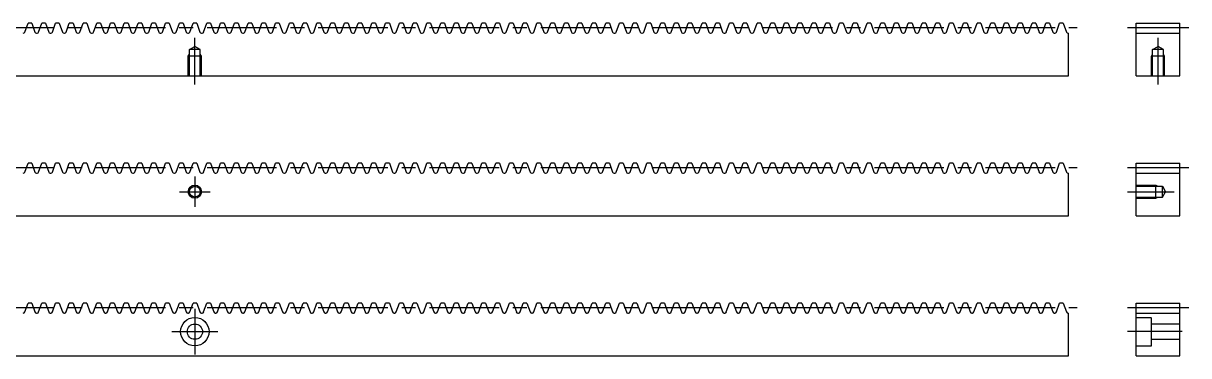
# Model space of a CAD drawing. Extents: x 0 to 537, y -18 to 91.
# Drawn here: x 270.8 to 537, y 15 to 91 of the extents above; entities that cross this region are included whole.
import ezdxf

# ---------------------------------------------------------------- set-up
doc = ezdxf.new("R2010")
doc.units = 0
doc.header["$LTSCALE"] = 0.5
doc.linetypes.add('CENTER', pattern=[50.8, 31.75, -6.35, 6.35, -6.35])
doc.linetypes.add('DASHED', pattern=[19.05, 12.7, -6.35])
for name, color, linetype in [('MSM_CENTER', 1, 'CENTER'), ('MSM_CONTINUOUS', 7, 'CONTINUOUS'), ('MSM_DASHED', 4, 'DASHED'), ('MSM_NARROW', 5, 'CONTINUOUS')]:
    doc.layers.add(name, color=color, linetype=linetype)

msp = doc.modelspace()

# ---------------------------------------------------------------- linework, layer by layer
at = {"layer": 'MSM_CENTER'}
for p, q in [((8, 90), (511.51, 90)), ((523, 90), (537, 90)), ((310, 77), (310, 87.71)), ((530, 77), (530, 87.71)), ((8, 58), (511.51, 58)), ((310, 56), (310, 49)), ((523, 58), (537, 58)), ((306.5, 52.5), (313.5, 52.5)), ((523, 52.5), (533.71, 52.5)), ((8, 26), (511.51, 26)), ((310, 25.75), (310, 15.25)), ((523, 26), (537, 26)), ((304.75, 20.5), (315.25, 20.5)), ((535.5, 20.5), (523, 20.5))]:
    msp.add_line(p, q, dxfattribs=at)
at = {"layer": 'MSM_CONTINUOUS'}
for p, q in [((271.17, 89), (271.9, 91)), ((272.74, 91), (271.9, 91)), ((272.74, 91), (273.47, 89)), ((274.31, 89), (275.04, 91)), ((275.88, 91), (275.04, 91)), ((275.88, 91), (276.61, 89)), ((277.46, 89), (278.18, 91)), ((279.03, 91), (278.18, 91)), ((279.03, 91), (279.75, 89)), ((280.6, 89), (281.32, 91)), ((282.17, 91), (281.32, 91)), ((282.17, 91), (282.9, 89)), ((283.74, 89), (284.47, 91)), ((285.31, 91), (284.47, 91)), ((285.31, 91), (286.04, 89)), ((286.88, 89), (287.61, 91)), ((288.45, 91), (287.61, 91)), ((288.45, 91), (289.18, 89)), ((290.02, 89), (290.75, 91)), ((291.59, 91), (290.75, 91)), ((291.59, 91), (292.32, 89)), ((293.16, 89), (293.89, 91)), ((294.73, 91), (293.89, 91)), ((294.73, 91), (295.46, 89)), ((296.3, 89), (297.03, 91)), ((297.88, 91), (297.03, 91)), ((297.88, 91), (298.6, 89)), ((299.45, 89), (300.17, 91)), ((301.02, 91), (300.17, 91)), ((301.02, 91), (301.75, 89)), ((302.59, 89), (303.32, 91)), ((304.16, 91), (303.32, 91)), ((304.16, 91), (304.89, 89)), ((305.73, 89), (306.46, 91)), ((307.3, 91), (306.46, 91)), ((307.3, 91), (308.03, 89)), ((308.87, 89), (309.6, 91)), ((310.44, 91), (309.6, 91)), ((310.44, 91), (311.17, 89)), ((312.01, 89), (312.74, 91)), ((313.58, 91), (312.74, 91)), ((313.58, 91), (314.31, 89)), ((315.15, 89), (315.88, 91)), ((316.73, 91), (315.88, 91)), ((316.73, 91), (317.45, 89)), ((318.3, 89), (319.02, 91)), ((319.87, 91), (319.02, 91)), ((319.87, 91), (320.59, 89)), ((321.44, 89), (322.17, 91)), ((323.01, 91), (322.17, 91)), ((323.01, 91), (323.74, 89)), ((324.58, 89), (325.31, 91)), ((326.15, 91), (325.31, 91)), ((326.15, 91), (326.88, 89)), ((327.72, 89), (328.45, 91)), ((329.29, 91), (328.45, 91)), ((329.29, 91), (330.02, 89)), ((330.86, 89), (331.59, 91)), ((332.43, 91), (331.59, 91)), ((332.43, 91), (333.16, 89)), ((334, 89), (334.73, 91)), ((335.57, 91), (334.73, 91)), ((335.57, 91), (336.3, 89)), ((337.15, 89), (337.87, 91)), ((338.72, 91), (337.87, 91)), ((338.72, 91), (339.44, 89)), ((340.29, 89), (341.02, 91)), ((341.86, 91), (341.02, 91)), ((341.86, 91), (342.59, 89)), ((343.43, 89), (344.16, 91)), ((345, 91), (344.16, 91)), ((345, 91), (345.73, 89)), ((346.57, 89), (347.3, 91)), ((348.14, 91), (347.3, 91)), ((348.14, 91), (348.87, 89)), ((349.71, 89), (350.44, 91)), ((351.28, 91), (350.44, 91)), ((351.28, 91), (352.01, 89)), ((352.85, 89), (353.58, 91)), ((354.42, 91), (353.58, 91)), ((354.42, 91), (355.15, 89)), ((356, 89), (356.72, 91)), ((357.57, 91), (356.72, 91)), ((357.57, 91), (358.29, 89)), ((359.14, 89), (359.86, 91)), ((360.71, 91), (359.86, 91)), ((360.71, 91), (361.44, 89)), ((362.28, 89), (363.01, 91)), ((363.85, 91), (363.01, 91)), ((363.85, 91), (364.58, 89)), ((365.42, 89), (366.15, 91)), ((366.99, 91), (366.15, 91)), ((366.99, 91), (367.72, 89)), ((368.56, 89), (369.29, 91)), ((370.13, 91), (369.29, 91)), ((370.13, 91), (370.86, 89)), ((371.7, 89), (372.43, 91)), ((373.27, 91), (372.43, 91)), ((373.27, 91), (374, 89)), ((374.84, 89), (375.57, 91)), ((376.42, 91), (375.57, 91)), ((376.42, 91), (377.14, 89)), ((377.99, 89), (378.71, 91)), ((379.56, 91), (378.71, 91)), ((379.56, 91), (380.29, 89)), ((381.13, 89), (381.86, 91)), ((382.7, 91), (381.86, 91)), ((382.7, 91), (383.43, 89)), ((384.27, 89), (385, 91)), ((385.84, 91), (385, 91)), ((385.84, 91), (386.57, 89)), ((387.41, 89), (388.14, 91)), ((388.98, 91), (388.14, 91)), ((388.98, 91), (389.71, 89)), ((390.55, 89), (391.28, 91)), ((392.12, 91), (391.28, 91)), ((392.12, 91), (392.85, 89)), ((393.69, 89), (394.42, 91)), ((395.27, 91), (394.42, 91)), ((395.27, 91), (395.99, 89)), ((396.84, 89), (397.56, 91)), ((398.41, 91), (397.56, 91)), ((398.41, 91), (399.13, 89)), ((399.98, 89), (400.71, 91)), ((401.55, 91), (400.71, 91)), ((401.55, 91), (402.28, 89)), ((403.12, 89), (403.85, 91)), ((404.69, 91), (403.85, 91)), ((404.69, 91), (405.42, 89)), ((406.26, 89), (406.99, 91)), ((407.83, 91), (406.99, 91)), ((407.83, 91), (408.56, 89)), ((409.4, 89), (410.13, 91)), ((410.97, 91), (410.13, 91)), ((410.97, 91), (411.7, 89)), ((412.54, 89), (413.27, 91)), ((414.11, 91), (413.27, 91)), ((414.11, 91), (414.84, 89)), ((415.69, 89), (416.41, 91)), ((417.26, 91), (416.41, 91)), ((417.26, 91), (417.98, 89)), ((418.83, 89), (419.56, 91)), ((420.4, 91), (419.56, 91)), ((420.4, 91), (421.13, 89)), ((421.97, 89), (422.7, 91)), ((423.54, 91), (422.7, 91)), ((423.54, 91), (424.27, 89)), ((425.11, 89), (425.84, 91)), ((426.68, 91), (425.84, 91)), ((426.68, 91), (427.41, 89)), ((428.25, 89), (428.98, 91)), ((429.82, 91), (428.98, 91)), ((429.82, 91), (430.55, 89)), ((431.39, 89), (432.12, 91)), ((432.96, 91), (432.12, 91)), ((432.96, 91), (433.69, 89)), ((434.54, 89), (435.26, 91)), ((436.11, 91), (435.26, 91)), ((436.11, 91), (436.83, 89)), ((437.68, 89), (438.4, 91)), ((439.25, 91), (438.4, 91)), ((439.25, 91), (439.98, 89)), ((440.82, 89), (441.55, 91)), ((442.39, 91), (441.55, 91)), ((442.39, 91), (443.12, 89)), ((443.96, 89), (444.69, 91)), ((445.53, 91), (444.69, 91)), ((445.53, 91), (446.26, 89)), ((447.1, 89), (447.83, 91)), ((448.67, 91), (447.83, 91)), ((448.67, 91), (449.4, 89)), ((450.24, 89), (450.97, 91)), ((451.81, 91), (450.97, 91)), ((451.81, 91), (452.54, 89)), ((453.38, 89), (454.11, 91)), ((454.96, 91), (454.11, 91)), ((454.96, 91), (455.68, 89)), ((456.53, 89), (457.25, 91)), ((458.1, 91), (457.25, 91)), ((458.1, 91), (458.83, 89)), ((459.67, 89), (460.4, 91)), ((461.24, 91), (460.4, 91)), ((461.24, 91), (461.97, 89)), ((462.81, 89), (463.54, 91)), ((464.38, 91), (463.54, 91)), ((464.38, 91), (465.11, 89)), ((465.95, 89), (466.68, 91)), ((467.52, 91), (466.68, 91)), ((467.52, 91), (468.25, 89)), ((469.09, 89), (469.82, 91)), ((470.66, 91), (469.82, 91)), ((470.66, 91), (471.39, 89)), ((472.23, 89), (472.96, 91)), ((473.81, 91), (472.96, 91)), ((473.81, 91), (474.53, 89)), ((475.38, 89), (476.1, 91)), ((476.95, 91), (476.1, 91)), ((476.95, 91), (477.67, 89)), ((478.52, 89), (479.25, 91)), ((480.09, 91), (479.25, 91)), ((480.09, 91), (480.82, 89)), ((481.66, 89), (482.39, 91)), ((483.23, 91), (482.39, 91)), ((483.23, 91), (483.96, 89)), ((484.8, 89), (485.53, 91)), ((486.37, 91), (485.53, 91)), ((486.37, 91), (487.1, 89)), ((487.94, 89), (488.67, 91)), ((489.51, 91), (488.67, 91)), ((489.51, 91), (490.24, 89)), ((491.08, 89), (491.81, 91)), ((492.65, 91), (491.81, 91)), ((492.65, 91), (493.38, 89)), ((494.23, 89), (494.95, 91)), ((495.8, 91), (494.95, 91)), ((495.8, 91), (496.52, 89)), ((497.37, 89), (498.1, 91)), ((498.94, 91), (498.1, 91)), ((498.94, 91), (499.67, 89)), ((500.51, 89), (501.24, 91)), ((502.08, 91), (501.24, 91)), ((502.08, 91), (502.81, 89)), ((503.65, 89), (504.38, 91)), ((505.22, 91), (504.38, 91)), ((505.22, 91), (505.95, 89)), ((506.79, 89), (507.52, 91)), ((508.36, 91), (507.52, 91)), ((508.36, 91), (509.09, 89)), ((525, 91), (535, 91)), ((525, 79), (525, 91)), ((535, 79), (535, 91)), ((273.83, 88.75), (273.96, 88.75)), ((276.97, 88.75), (277.1, 88.75)), ((280.11, 88.75), (280.24, 88.75)), ((283.25, 88.75), (283.38, 88.75)), ((286.39, 88.75), (286.52, 88.75)), ((289.54, 88.75), (289.66, 88.75)), ((292.68, 88.75), (292.81, 88.75)), ((295.82, 88.75), (295.95, 88.75)), ((298.96, 88.75), (299.09, 88.75)), ((302.1, 88.75), (302.23, 88.75)), ((305.24, 88.75), (305.37, 88.75)), ((308.39, 88.75), (308.51, 88.75)), ((311.53, 88.75), (311.66, 88.75)), ((314.67, 88.75), (314.8, 88.75)), ((317.81, 88.75), (317.94, 88.75)), ((320.95, 88.75), (321.08, 88.75)), ((324.09, 88.75), (324.22, 88.75)), ((327.24, 88.75), (327.36, 88.75)), ((330.38, 88.75), (330.51, 88.75)), ((333.52, 88.75), (333.65, 88.75)), ((336.66, 88.75), (336.79, 88.75)), ((339.8, 88.75), (339.93, 88.75)), ((342.94, 88.75), (343.07, 88.75)), ((346.08, 88.75), (346.21, 88.75)), ((349.23, 88.75), (349.35, 88.75)), ((352.37, 88.75), (352.5, 88.75)), ((355.51, 88.75), (355.64, 88.75)), ((358.65, 88.75), (358.78, 88.75)), ((361.79, 88.75), (361.92, 88.75)), ((364.93, 88.75), (365.06, 88.75)), ((368.08, 88.75), (368.2, 88.75)), ((371.22, 88.75), (371.35, 88.75)), ((374.36, 88.75), (374.49, 88.75)), ((377.5, 88.75), (377.63, 88.75)), ((380.64, 88.75), (380.77, 88.75)), ((383.78, 88.75), (383.91, 88.75)), ((386.93, 88.75), (387.05, 88.75)), ((390.07, 88.75), (390.2, 88.75)), ((393.21, 88.75), (393.34, 88.75)), ((396.35, 88.75), (396.48, 88.75)), ((399.49, 88.75), (399.62, 88.75)), ((402.63, 88.75), (402.76, 88.75)), ((405.78, 88.75), (405.9, 88.75)), ((408.92, 88.75), (409.05, 88.75)), ((412.06, 88.75), (412.19, 88.75)), ((415.2, 88.75), (415.33, 88.75)), ((418.34, 88.75), (418.47, 88.75)), ((421.48, 88.75), (421.61, 88.75)), ((424.62, 88.75), (424.75, 88.75)), ((427.77, 88.75), (427.89, 88.75)), ((430.91, 88.75), (431.04, 88.75)), ((434.05, 88.75), (434.18, 88.75)), ((437.19, 88.75), (437.32, 88.75)), ((440.33, 88.75), (440.46, 88.75)), ((443.47, 88.75), (443.6, 88.75)), ((446.62, 88.75), (446.74, 88.75)), ((449.76, 88.75), (449.89, 88.75)), ((452.9, 88.75), (453.03, 88.75)), ((456.04, 88.75), (456.17, 88.75)), ((459.18, 88.75), (459.31, 88.75)), ((462.32, 88.75), (462.45, 88.75)), ((465.47, 88.75), (465.59, 88.75)), ((468.61, 88.75), (468.74, 88.75)), ((471.75, 88.75), (471.88, 88.75)), ((474.89, 88.75), (475.02, 88.75)), ((478.03, 88.75), (478.16, 88.75)), ((481.17, 88.75), (481.3, 88.75)), ((484.32, 88.75), (484.44, 88.75)), ((487.46, 88.75), (487.59, 88.75)), ((490.6, 88.75), (490.73, 88.75)), ((493.74, 88.75), (493.87, 88.75)), ((496.88, 88.75), (497.01, 88.75)), ((500.02, 88.75), (500.15, 88.75)), ((503.16, 88.75), (503.29, 88.75)), ((506.31, 88.75), (506.43, 88.75)), ((509.45, 88.75), (509.51, 88.75)), ((509.51, 79), (509.51, 88.75)), ((525, 88.75), (535, 88.75)), ((10, 79), (509.51, 79)), ((525, 79), (535, 79)), ((271.17, 57), (271.9, 59)), ((272.74, 59), (271.9, 59)), ((272.74, 59), (273.47, 57)), ((274.31, 57), (275.04, 59)), ((275.88, 59), (275.04, 59)), ((275.88, 59), (276.61, 57)), ((277.46, 57), (278.18, 59)), ((279.03, 59), (278.18, 59)), ((279.03, 59), (279.75, 57)), ((280.6, 57), (281.32, 59)), ((282.17, 59), (281.32, 59)), ((282.17, 59), (282.9, 57)), ((283.74, 57), (284.47, 59)), ((285.31, 59), (284.47, 59)), ((285.31, 59), (286.04, 57)), ((286.88, 57), (287.61, 59)), ((288.45, 59), (287.61, 59)), ((288.45, 59), (289.18, 57)), ((290.02, 57), (290.75, 59)), ((291.59, 59), (290.75, 59)), ((291.59, 59), (292.32, 57)), ((293.16, 57), (293.89, 59)), ((294.73, 59), (293.89, 59)), ((294.73, 59), (295.46, 57)), ((296.3, 57), (297.03, 59)), ((297.88, 59), (297.03, 59)), ((297.88, 59), (298.6, 57)), ((299.45, 57), (300.17, 59)), ((301.02, 59), (300.17, 59)), ((301.02, 59), (301.75, 57)), ((302.59, 57), (303.32, 59)), ((304.16, 59), (303.32, 59)), ((304.16, 59), (304.89, 57)), ((305.73, 57), (306.46, 59)), ((307.3, 59), (306.46, 59)), ((307.3, 59), (308.03, 57)), ((308.87, 57), (309.6, 59)), ((310.44, 59), (309.6, 59)), ((310.44, 59), (311.17, 57)), ((312.01, 57), (312.74, 59)), ((313.58, 59), (312.74, 59)), ((313.58, 59), (314.31, 57)), ((315.15, 57), (315.88, 59)), ((316.73, 59), (315.88, 59)), ((316.73, 59), (317.45, 57)), ((318.3, 57), (319.02, 59)), ((319.87, 59), (319.02, 59)), ((319.87, 59), (320.59, 57)), ((321.44, 57), (322.17, 59)), ((323.01, 59), (322.17, 59)), ((323.01, 59), (323.74, 57)), ((324.58, 57), (325.31, 59)), ((326.15, 59), (325.31, 59)), ((326.15, 59), (326.88, 57)), ((327.72, 57), (328.45, 59)), ((329.29, 59), (328.45, 59)), ((329.29, 59), (330.02, 57)), ((330.86, 57), (331.59, 59)), ((332.43, 59), (331.59, 59)), ((332.43, 59), (333.16, 57)), ((334, 57), (334.73, 59)), ((335.57, 59), (334.73, 59)), ((335.57, 59), (336.3, 57)), ((337.15, 57), (337.87, 59)), ((338.72, 59), (337.87, 59)), ((338.72, 59), (339.44, 57)), ((340.29, 57), (341.02, 59)), ((341.86, 59), (341.02, 59)), ((341.86, 59), (342.59, 57)), ((343.43, 57), (344.16, 59)), ((345, 59), (344.16, 59)), ((345, 59), (345.73, 57)), ((346.57, 57), (347.3, 59)), ((348.14, 59), (347.3, 59)), ((348.14, 59), (348.87, 57)), ((349.71, 57), (350.44, 59)), ((351.28, 59), (350.44, 59)), ((351.28, 59), (352.01, 57)), ((352.85, 57), (353.58, 59)), ((354.42, 59), (353.58, 59)), ((354.42, 59), (355.15, 57)), ((356, 57), (356.72, 59)), ((357.57, 59), (356.72, 59)), ((357.57, 59), (358.29, 57)), ((359.14, 57), (359.86, 59)), ((360.71, 59), (359.86, 59)), ((360.71, 59), (361.44, 57)), ((362.28, 57), (363.01, 59)), ((363.85, 59), (363.01, 59)), ((363.85, 59), (364.58, 57)), ((365.42, 57), (366.15, 59)), ((366.99, 59), (366.15, 59)), ((366.99, 59), (367.72, 57)), ((368.56, 57), (369.29, 59)), ((370.13, 59), (369.29, 59)), ((370.13, 59), (370.86, 57)), ((371.7, 57), (372.43, 59)), ((373.27, 59), (372.43, 59)), ((373.27, 59), (374, 57)), ((374.84, 57), (375.57, 59)), ((376.42, 59), (375.57, 59)), ((376.42, 59), (377.14, 57)), ((377.99, 57), (378.71, 59)), ((379.56, 59), (378.71, 59)), ((379.56, 59), (380.29, 57)), ((381.13, 57), (381.86, 59)), ((382.7, 59), (381.86, 59)), ((382.7, 59), (383.43, 57)), ((384.27, 57), (385, 59)), ((385.84, 59), (385, 59)), ((385.84, 59), (386.57, 57)), ((387.41, 57), (388.14, 59)), ((388.98, 59), (388.14, 59)), ((388.98, 59), (389.71, 57)), ((390.55, 57), (391.28, 59)), ((392.12, 59), (391.28, 59)), ((392.12, 59), (392.85, 57)), ((393.69, 57), (394.42, 59)), ((395.27, 59), (394.42, 59)), ((395.27, 59), (395.99, 57)), ((396.84, 57), (397.56, 59)), ((398.41, 59), (397.56, 59)), ((398.41, 59), (399.13, 57)), ((399.98, 57), (400.71, 59)), ((401.55, 59), (400.71, 59)), ((401.55, 59), (402.28, 57)), ((403.12, 57), (403.85, 59)), ((404.69, 59), (403.85, 59)), ((404.69, 59), (405.42, 57)), ((406.26, 57), (406.99, 59)), ((407.83, 59), (406.99, 59)), ((407.83, 59), (408.56, 57)), ((409.4, 57), (410.13, 59)), ((410.97, 59), (410.13, 59)), ((410.97, 59), (411.7, 57)), ((412.54, 57), (413.27, 59)), ((414.11, 59), (413.27, 59)), ((414.11, 59), (414.84, 57)), ((415.69, 57), (416.41, 59)), ((417.26, 59), (416.41, 59)), ((417.26, 59), (417.98, 57)), ((418.83, 57), (419.56, 59)), ((420.4, 59), (419.56, 59)), ((420.4, 59), (421.13, 57)), ((421.97, 57), (422.7, 59)), ((423.54, 59), (422.7, 59)), ((423.54, 59), (424.27, 57)), ((425.11, 57), (425.84, 59)), ((426.68, 59), (425.84, 59)), ((426.68, 59), (427.41, 57)), ((428.25, 57), (428.98, 59)), ((429.82, 59), (428.98, 59)), ((429.82, 59), (430.55, 57)), ((431.39, 57), (432.12, 59)), ((432.96, 59), (432.12, 59)), ((432.96, 59), (433.69, 57)), ((434.54, 57), (435.26, 59)), ((436.11, 59), (435.26, 59)), ((436.11, 59), (436.83, 57)), ((437.68, 57), (438.4, 59)), ((439.25, 59), (438.4, 59)), ((439.25, 59), (439.98, 57)), ((440.82, 57), (441.55, 59)), ((442.39, 59), (441.55, 59)), ((442.39, 59), (443.12, 57)), ((443.96, 57), (444.69, 59)), ((445.53, 59), (444.69, 59)), ((445.53, 59), (446.26, 57)), ((447.1, 57), (447.83, 59)), ((448.67, 59), (447.83, 59)), ((448.67, 59), (449.4, 57)), ((450.24, 57), (450.97, 59)), ((451.81, 59), (450.97, 59)), ((451.81, 59), (452.54, 57)), ((453.38, 57), (454.11, 59)), ((454.96, 59), (454.11, 59)), ((454.96, 59), (455.68, 57)), ((456.53, 57), (457.25, 59)), ((458.1, 59), (457.25, 59)), ((458.1, 59), (458.83, 57)), ((459.67, 57), (460.4, 59)), ((461.24, 59), (460.4, 59)), ((461.24, 59), (461.97, 57)), ((462.81, 57), (463.54, 59)), ((464.38, 59), (463.54, 59)), ((464.38, 59), (465.11, 57)), ((465.95, 57), (466.68, 59)), ((467.52, 59), (466.68, 59)), ((467.52, 59), (468.25, 57)), ((469.09, 57), (469.82, 59)), ((470.66, 59), (469.82, 59)), ((470.66, 59), (471.39, 57)), ((472.23, 57), (472.96, 59)), ((473.81, 59), (472.96, 59)), ((473.81, 59), (474.53, 57)), ((475.38, 57), (476.1, 59)), ((476.95, 59), (476.1, 59)), ((476.95, 59), (477.67, 57)), ((478.52, 57), (479.25, 59)), ((480.09, 59), (479.25, 59)), ((480.09, 59), (480.82, 57)), ((481.66, 57), (482.39, 59)), ((483.23, 59), (482.39, 59)), ((483.23, 59), (483.96, 57)), ((484.8, 57), (485.53, 59)), ((486.37, 59), (485.53, 59)), ((486.37, 59), (487.1, 57)), ((487.94, 57), (488.67, 59)), ((489.51, 59), (488.67, 59)), ((489.51, 59), (490.24, 57)), ((491.08, 57), (491.81, 59)), ((492.65, 59), (491.81, 59)), ((492.65, 59), (493.38, 57)), ((494.23, 57), (494.95, 59)), ((495.8, 59), (494.95, 59)), ((495.8, 59), (496.52, 57)), ((497.37, 57), (498.1, 59)), ((498.94, 59), (498.1, 59)), ((498.94, 59), (499.67, 57)), ((500.51, 57), (501.24, 59)), ((502.08, 59), (501.24, 59)), ((502.08, 59), (502.81, 57)), ((503.65, 57), (504.38, 59)), ((505.22, 59), (504.38, 59)), ((505.22, 59), (505.95, 57)), ((506.79, 57), (507.52, 59)), ((508.36, 59), (507.52, 59)), ((508.36, 59), (509.09, 57)), ((525, 59), (535, 59)), ((525, 47), (525, 59)), ((535, 47), (535, 59)), ((273.83, 56.75), (273.96, 56.75)), ((276.97, 56.75), (277.1, 56.75)), ((280.11, 56.75), (280.24, 56.75)), ((283.25, 56.75), (283.38, 56.75)), ((286.39, 56.75), (286.52, 56.75)), ((289.54, 56.75), (289.66, 56.75)), ((292.68, 56.75), (292.81, 56.75)), ((295.82, 56.75), (295.95, 56.75)), ((298.96, 56.75), (299.09, 56.75)), ((302.1, 56.75), (302.23, 56.75)), ((305.24, 56.75), (305.37, 56.75)), ((308.39, 56.75), (308.51, 56.75)), ((311.53, 56.75), (311.66, 56.75)), ((314.67, 56.75), (314.8, 56.75)), ((317.81, 56.75), (317.94, 56.75)), ((320.95, 56.75), (321.08, 56.75)), ((324.09, 56.75), (324.22, 56.75)), ((327.24, 56.75), (327.36, 56.75)), ((330.38, 56.75), (330.51, 56.75)), ((333.52, 56.75), (333.65, 56.75)), ((336.66, 56.75), (336.79, 56.75)), ((339.8, 56.75), (339.93, 56.75)), ((342.94, 56.75), (343.07, 56.75)), ((346.08, 56.75), (346.21, 56.75)), ((349.23, 56.75), (349.35, 56.75)), ((352.37, 56.75), (352.5, 56.75)), ((355.51, 56.75), (355.64, 56.75)), ((358.65, 56.75), (358.78, 56.75)), ((361.79, 56.75), (361.92, 56.75)), ((364.93, 56.75), (365.06, 56.75)), ((368.08, 56.75), (368.2, 56.75)), ((371.22, 56.75), (371.35, 56.75)), ((374.36, 56.75), (374.49, 56.75)), ((377.5, 56.75), (377.63, 56.75)), ((380.64, 56.75), (380.77, 56.75)), ((383.78, 56.75), (383.91, 56.75)), ((386.93, 56.75), (387.05, 56.75)), ((390.07, 56.75), (390.2, 56.75)), ((393.21, 56.75), (393.34, 56.75)), ((396.35, 56.75), (396.48, 56.75)), ((399.49, 56.75), (399.62, 56.75)), ((402.63, 56.75), (402.76, 56.75)), ((405.78, 56.75), (405.9, 56.75)), ((408.92, 56.75), (409.05, 56.75)), ((412.06, 56.75), (412.19, 56.75)), ((415.2, 56.75), (415.33, 56.75)), ((418.34, 56.75), (418.47, 56.75)), ((421.48, 56.75), (421.61, 56.75)), ((424.62, 56.75), (424.75, 56.75)), ((427.77, 56.75), (427.89, 56.75)), ((430.91, 56.75), (431.04, 56.75)), ((434.05, 56.75), (434.18, 56.75)), ((437.19, 56.75), (437.32, 56.75)), ((440.33, 56.75), (440.46, 56.75)), ((443.47, 56.75), (443.6, 56.75)), ((446.62, 56.75), (446.74, 56.75)), ((449.76, 56.75), (449.89, 56.75)), ((452.9, 56.75), (453.03, 56.75)), ((456.04, 56.75), (456.17, 56.75)), ((459.18, 56.75), (459.31, 56.75)), ((462.32, 56.75), (462.45, 56.75)), ((465.47, 56.75), (465.59, 56.75)), ((468.61, 56.75), (468.74, 56.75)), ((471.75, 56.75), (471.88, 56.75)), ((474.89, 56.75), (475.02, 56.75)), ((478.03, 56.75), (478.16, 56.75)), ((481.17, 56.75), (481.3, 56.75)), ((484.32, 56.75), (484.44, 56.75)), ((487.46, 56.75), (487.59, 56.75)), ((490.6, 56.75), (490.73, 56.75)), ((493.74, 56.75), (493.87, 56.75)), ((496.88, 56.75), (497.01, 56.75)), ((500.02, 56.75), (500.15, 56.75)), ((503.16, 56.75), (503.29, 56.75)), ((506.31, 56.75), (506.43, 56.75)), ((509.45, 56.75), (509.51, 56.75)), ((509.51, 47), (509.51, 56.75)), ((525, 56.75), (535, 56.75)), ((10, 47), (509.51, 47)), ((525, 47), (535, 47)), ((271.17, 25), (271.9, 27)), ((272.74, 27), (271.9, 27)), ((272.74, 27), (273.47, 25)), ((274.31, 25), (275.04, 27)), ((275.88, 27), (275.04, 27)), ((275.88, 27), (276.61, 25)), ((277.46, 25), (278.18, 27)), ((279.03, 27), (278.18, 27)), ((279.03, 27), (279.75, 25)), ((280.6, 25), (281.32, 27)), ((282.17, 27), (281.32, 27)), ((282.17, 27), (282.9, 25)), ((283.74, 25), (284.47, 27)), ((285.31, 27), (284.47, 27)), ((285.31, 27), (286.04, 25)), ((286.88, 25), (287.61, 27)), ((288.45, 27), (287.61, 27)), ((288.45, 27), (289.18, 25)), ((290.02, 25), (290.75, 27)), ((291.59, 27), (290.75, 27)), ((291.59, 27), (292.32, 25)), ((293.16, 25), (293.89, 27)), ((294.73, 27), (293.89, 27)), ((294.73, 27), (295.46, 25)), ((296.3, 25), (297.03, 27)), ((297.88, 27), (297.03, 27)), ((297.88, 27), (298.6, 25)), ((299.45, 25), (300.17, 27)), ((301.02, 27), (300.17, 27)), ((301.02, 27), (301.75, 25)), ((302.59, 25), (303.32, 27)), ((304.16, 27), (303.32, 27)), ((304.16, 27), (304.89, 25)), ((305.73, 25), (306.46, 27)), ((307.3, 27), (306.46, 27)), ((307.3, 27), (308.03, 25)), ((308.87, 25), (309.6, 27)), ((310.44, 27), (309.6, 27)), ((310.44, 27), (311.17, 25)), ((312.01, 25), (312.74, 27)), ((313.58, 27), (312.74, 27)), ((313.58, 27), (314.31, 25)), ((315.15, 25), (315.88, 27)), ((316.73, 27), (315.88, 27)), ((316.73, 27), (317.45, 25)), ((318.3, 25), (319.02, 27)), ((319.87, 27), (319.02, 27)), ((319.87, 27), (320.59, 25)), ((321.44, 25), (322.17, 27)), ((323.01, 27), (322.17, 27)), ((323.01, 27), (323.74, 25)), ((324.58, 25), (325.31, 27)), ((326.15, 27), (325.31, 27)), ((326.15, 27), (326.88, 25)), ((327.72, 25), (328.45, 27)), ((329.29, 27), (328.45, 27)), ((329.29, 27), (330.02, 25)), ((330.86, 25), (331.59, 27)), ((332.43, 27), (331.59, 27)), ((332.43, 27), (333.16, 25)), ((334, 25), (334.73, 27)), ((335.57, 27), (334.73, 27)), ((335.57, 27), (336.3, 25)), ((337.15, 25), (337.87, 27)), ((338.72, 27), (337.87, 27)), ((338.72, 27), (339.44, 25)), ((340.29, 25), (341.02, 27)), ((341.86, 27), (341.02, 27)), ((341.86, 27), (342.59, 25)), ((343.43, 25), (344.16, 27)), ((345, 27), (344.16, 27)), ((345, 27), (345.73, 25)), ((346.57, 25), (347.3, 27)), ((348.14, 27), (347.3, 27)), ((348.14, 27), (348.87, 25)), ((349.71, 25), (350.44, 27)), ((351.28, 27), (350.44, 27)), ((351.28, 27), (352.01, 25)), ((352.85, 25), (353.58, 27)), ((354.42, 27), (353.58, 27)), ((354.42, 27), (355.15, 25)), ((356, 25), (356.72, 27)), ((357.57, 27), (356.72, 27)), ((357.57, 27), (358.29, 25)), ((359.14, 25), (359.86, 27)), ((360.71, 27), (359.86, 27)), ((360.71, 27), (361.44, 25)), ((362.28, 25), (363.01, 27)), ((363.85, 27), (363.01, 27)), ((363.85, 27), (364.58, 25)), ((365.42, 25), (366.15, 27)), ((366.99, 27), (366.15, 27)), ((366.99, 27), (367.72, 25)), ((368.56, 25), (369.29, 27)), ((370.13, 27), (369.29, 27)), ((370.13, 27), (370.86, 25)), ((371.7, 25), (372.43, 27)), ((373.27, 27), (372.43, 27)), ((373.27, 27), (374, 25)), ((374.84, 25), (375.57, 27)), ((376.42, 27), (375.57, 27)), ((376.42, 27), (377.14, 25)), ((377.99, 25), (378.71, 27)), ((379.56, 27), (378.71, 27)), ((379.56, 27), (380.29, 25)), ((381.13, 25), (381.86, 27)), ((382.7, 27), (381.86, 27)), ((382.7, 27), (383.43, 25)), ((384.27, 25), (385, 27)), ((385.84, 27), (385, 27)), ((385.84, 27), (386.57, 25)), ((387.41, 25), (388.14, 27)), ((388.98, 27), (388.14, 27)), ((388.98, 27), (389.71, 25)), ((390.55, 25), (391.28, 27)), ((392.12, 27), (391.28, 27)), ((392.12, 27), (392.85, 25)), ((393.69, 25), (394.42, 27)), ((395.27, 27), (394.42, 27)), ((395.27, 27), (395.99, 25)), ((396.84, 25), (397.56, 27)), ((398.41, 27), (397.56, 27)), ((398.41, 27), (399.13, 25)), ((399.98, 25), (400.71, 27)), ((401.55, 27), (400.71, 27)), ((401.55, 27), (402.28, 25)), ((403.12, 25), (403.85, 27)), ((404.69, 27), (403.85, 27)), ((404.69, 27), (405.42, 25)), ((406.26, 25), (406.99, 27)), ((407.83, 27), (406.99, 27)), ((407.83, 27), (408.56, 25)), ((409.4, 25), (410.13, 27)), ((410.97, 27), (410.13, 27)), ((410.97, 27), (411.7, 25)), ((412.54, 25), (413.27, 27)), ((414.11, 27), (413.27, 27)), ((414.11, 27), (414.84, 25)), ((415.69, 25), (416.41, 27)), ((417.26, 27), (416.41, 27)), ((417.26, 27), (417.98, 25)), ((418.83, 25), (419.56, 27)), ((420.4, 27), (419.56, 27)), ((420.4, 27), (421.13, 25)), ((421.97, 25), (422.7, 27)), ((423.54, 27), (422.7, 27)), ((423.54, 27), (424.27, 25)), ((425.11, 25), (425.84, 27)), ((426.68, 27), (425.84, 27)), ((426.68, 27), (427.41, 25)), ((428.25, 25), (428.98, 27)), ((429.82, 27), (428.98, 27)), ((429.82, 27), (430.55, 25)), ((431.39, 25), (432.12, 27)), ((432.96, 27), (432.12, 27)), ((432.96, 27), (433.69, 25)), ((434.54, 25), (435.26, 27)), ((436.11, 27), (435.26, 27)), ((436.11, 27), (436.83, 25)), ((437.68, 25), (438.4, 27)), ((439.25, 27), (438.4, 27)), ((439.25, 27), (439.98, 25)), ((440.82, 25), (441.55, 27)), ((442.39, 27), (441.55, 27)), ((442.39, 27), (443.12, 25)), ((443.96, 25), (444.69, 27)), ((445.53, 27), (444.69, 27)), ((445.53, 27), (446.26, 25)), ((447.1, 25), (447.83, 27)), ((448.67, 27), (447.83, 27)), ((448.67, 27), (449.4, 25)), ((450.24, 25), (450.97, 27)), ((451.81, 27), (450.97, 27)), ((451.81, 27), (452.54, 25)), ((453.38, 25), (454.11, 27)), ((454.96, 27), (454.11, 27)), ((454.96, 27), (455.68, 25)), ((456.53, 25), (457.25, 27)), ((458.1, 27), (457.25, 27)), ((458.1, 27), (458.83, 25)), ((459.67, 25), (460.4, 27)), ((461.24, 27), (460.4, 27)), ((461.24, 27), (461.97, 25)), ((462.81, 25), (463.54, 27)), ((464.38, 27), (463.54, 27)), ((464.38, 27), (465.11, 25)), ((465.95, 25), (466.68, 27)), ((467.52, 27), (466.68, 27)), ((467.52, 27), (468.25, 25)), ((469.09, 25), (469.82, 27)), ((470.66, 27), (469.82, 27)), ((470.66, 27), (471.39, 25)), ((472.23, 25), (472.96, 27)), ((473.81, 27), (472.96, 27)), ((473.81, 27), (474.53, 25)), ((475.38, 25), (476.1, 27)), ((476.95, 27), (476.1, 27)), ((476.95, 27), (477.67, 25)), ((478.52, 25), (479.25, 27)), ((480.09, 27), (479.25, 27)), ((480.09, 27), (480.82, 25)), ((481.66, 25), (482.39, 27)), ((483.23, 27), (482.39, 27)), ((483.23, 27), (483.96, 25)), ((484.8, 25), (485.53, 27)), ((486.37, 27), (485.53, 27)), ((486.37, 27), (487.1, 25)), ((487.94, 25), (488.67, 27)), ((489.51, 27), (488.67, 27)), ((489.51, 27), (490.24, 25)), ((491.08, 25), (491.81, 27)), ((492.65, 27), (491.81, 27)), ((492.65, 27), (493.38, 25)), ((494.23, 25), (494.95, 27)), ((495.8, 27), (494.95, 27)), ((495.8, 27), (496.52, 25)), ((497.37, 25), (498.1, 27)), ((498.94, 27), (498.1, 27)), ((498.94, 27), (499.67, 25)), ((500.51, 25), (501.24, 27)), ((502.08, 27), (501.24, 27)), ((502.08, 27), (502.81, 25)), ((503.65, 25), (504.38, 27)), ((505.22, 27), (504.38, 27)), ((505.22, 27), (505.95, 25)), ((506.79, 25), (507.52, 27)), ((508.36, 27), (507.52, 27)), ((508.36, 27), (509.09, 25)), ((525, 27), (535, 27)), ((525, 15), (525, 27)), ((535, 15), (535, 27)), ((273.83, 24.75), (273.96, 24.75)), ((276.97, 24.75), (277.1, 24.75)), ((280.11, 24.75), (280.24, 24.75)), ((283.25, 24.75), (283.38, 24.75)), ((286.39, 24.75), (286.52, 24.75)), ((289.54, 24.75), (289.66, 24.75)), ((292.68, 24.75), (292.81, 24.75)), ((295.82, 24.75), (295.95, 24.75)), ((298.96, 24.75), (299.09, 24.75)), ((302.1, 24.75), (302.23, 24.75)), ((305.24, 24.75), (305.37, 24.75)), ((308.39, 24.75), (308.51, 24.75)), ((311.53, 24.75), (311.66, 24.75)), ((314.67, 24.75), (314.8, 24.75)), ((317.81, 24.75), (317.94, 24.75)), ((320.95, 24.75), (321.08, 24.75)), ((324.09, 24.75), (324.22, 24.75)), ((327.24, 24.75), (327.36, 24.75)), ((330.38, 24.75), (330.51, 24.75)), ((333.52, 24.75), (333.65, 24.75)), ((336.66, 24.75), (336.79, 24.75)), ((339.8, 24.75), (339.93, 24.75)), ((342.94, 24.75), (343.07, 24.75)), ((346.08, 24.75), (346.21, 24.75)), ((349.23, 24.75), (349.35, 24.75)), ((352.37, 24.75), (352.5, 24.75)), ((355.51, 24.75), (355.64, 24.75)), ((358.65, 24.75), (358.78, 24.75)), ((361.79, 24.75), (361.92, 24.75)), ((364.93, 24.75), (365.06, 24.75)), ((368.08, 24.75), (368.2, 24.75)), ((371.22, 24.75), (371.35, 24.75)), ((374.36, 24.75), (374.49, 24.75)), ((377.5, 24.75), (377.63, 24.75)), ((380.64, 24.75), (380.77, 24.75)), ((383.78, 24.75), (383.91, 24.75)), ((386.93, 24.75), (387.05, 24.75)), ((390.07, 24.75), (390.2, 24.75)), ((393.21, 24.75), (393.34, 24.75)), ((396.35, 24.75), (396.48, 24.75)), ((399.49, 24.75), (399.62, 24.75)), ((402.63, 24.75), (402.76, 24.75)), ((405.78, 24.75), (405.9, 24.75)), ((408.92, 24.75), (409.05, 24.75)), ((412.06, 24.75), (412.19, 24.75)), ((415.2, 24.75), (415.33, 24.75)), ((418.34, 24.75), (418.47, 24.75)), ((421.48, 24.75), (421.61, 24.75)), ((424.62, 24.75), (424.75, 24.75)), ((427.77, 24.75), (427.89, 24.75)), ((430.91, 24.75), (431.04, 24.75)), ((434.05, 24.75), (434.18, 24.75)), ((437.19, 24.75), (437.32, 24.75)), ((440.33, 24.75), (440.46, 24.75)), ((443.47, 24.75), (443.6, 24.75)), ((446.62, 24.75), (446.74, 24.75)), ((449.76, 24.75), (449.89, 24.75)), ((452.9, 24.75), (453.03, 24.75)), ((456.04, 24.75), (456.17, 24.75)), ((459.18, 24.75), (459.31, 24.75)), ((462.32, 24.75), (462.45, 24.75)), ((465.47, 24.75), (465.59, 24.75)), ((468.61, 24.75), (468.74, 24.75)), ((471.75, 24.75), (471.88, 24.75)), ((474.89, 24.75), (475.02, 24.75)), ((478.03, 24.75), (478.16, 24.75)), ((481.17, 24.75), (481.3, 24.75)), ((484.32, 24.75), (484.44, 24.75)), ((487.46, 24.75), (487.59, 24.75)), ((490.6, 24.75), (490.73, 24.75)), ((493.74, 24.75), (493.87, 24.75)), ((496.88, 24.75), (497.01, 24.75)), ((500.02, 24.75), (500.15, 24.75)), ((503.16, 24.75), (503.29, 24.75)), ((506.31, 24.75), (506.43, 24.75)), ((509.45, 24.75), (509.51, 24.75)), ((509.51, 15), (509.51, 24.75)), ((525, 24.75), (535, 24.75)), ((10, 15), (509.51, 15)), ((525, 15), (535, 15))]:
    msp.add_line(p, q, dxfattribs=at)
for centre, radius in [((310, 52.5), 1.23), ((310, 20.5), 3.25), ((310, 20.5), 1.75)]:
    msp.add_circle(centre, radius, dxfattribs=at)
for centre, start, end in [((270.81, 89.13), 270, 340), ((273.83, 89.13), 200, 270), ((273.96, 89.13), 270, 340), ((276.97, 89.13), 200, 270), ((277.1, 89.13), 270, 340), ((280.11, 89.13), 200, 270), ((280.24, 89.13), 270, 340), ((283.25, 89.13), 200, 270), ((283.38, 89.13), 270, 340), ((286.39, 89.13), 200, 270), ((286.52, 89.13), 270, 340), ((289.54, 89.13), 200, 270), ((289.66, 89.13), 270, 340), ((292.68, 89.13), 200, 270), ((292.81, 89.13), 270, 340), ((295.82, 89.13), 200, 270), ((295.95, 89.13), 270, 340), ((298.96, 89.13), 200, 270), ((299.09, 89.13), 270, 340), ((302.1, 89.13), 200, 270), ((302.23, 89.13), 270, 340), ((305.24, 89.13), 200, 270), ((305.37, 89.13), 270, 340), ((308.39, 89.13), 200, 270), ((308.51, 89.13), 270, 340), ((311.53, 89.13), 200, 270), ((311.66, 89.13), 270, 340), ((314.67, 89.13), 200, 270), ((314.8, 89.13), 270, 340), ((317.81, 89.13), 200, 270), ((317.94, 89.13), 270, 340), ((320.95, 89.13), 200, 270), ((321.08, 89.13), 270, 340), ((324.09, 89.13), 200, 270), ((324.22, 89.13), 270, 340), ((327.24, 89.13), 200, 270), ((327.36, 89.13), 270, 340), ((330.38, 89.13), 200, 270), ((330.51, 89.13), 270, 340), ((333.52, 89.13), 200, 270), ((333.65, 89.13), 270, 340), ((336.66, 89.13), 200, 270), ((336.79, 89.13), 270, 340), ((339.8, 89.13), 200, 270), ((339.93, 89.13), 270, 340), ((342.94, 89.13), 200, 270), ((343.07, 89.13), 270, 340), ((346.08, 89.13), 200, 270), ((346.21, 89.13), 270, 340), ((349.23, 89.13), 200, 270), ((349.35, 89.13), 270, 340), ((352.37, 89.13), 200, 270), ((352.5, 89.13), 270, 340), ((355.51, 89.13), 200, 270), ((355.64, 89.13), 270, 340), ((358.65, 89.13), 200, 270), ((358.78, 89.13), 270, 340), ((361.79, 89.13), 200, 270), ((361.92, 89.13), 270, 340), ((364.93, 89.13), 200, 270), ((365.06, 89.13), 270, 340), ((368.08, 89.13), 200, 270), ((368.2, 89.13), 270, 340), ((371.22, 89.13), 200, 270), ((371.35, 89.13), 270, 340), ((374.36, 89.13), 200, 270), ((374.49, 89.13), 270, 340), ((377.5, 89.13), 200, 270), ((377.63, 89.13), 270, 340), ((380.64, 89.13), 200, 270), ((380.77, 89.13), 270, 340), ((383.78, 89.13), 200, 270), ((383.91, 89.13), 270, 340), ((386.93, 89.13), 200, 270), ((387.05, 89.13), 270, 340), ((390.07, 89.13), 200, 270), ((390.2, 89.13), 270, 340), ((393.21, 89.13), 200, 270), ((393.34, 89.13), 270, 340), ((396.35, 89.13), 200, 270), ((396.48, 89.13), 270, 340), ((399.49, 89.13), 200, 270), ((399.62, 89.13), 270, 340), ((402.63, 89.13), 200, 270), ((402.76, 89.13), 270, 340), ((405.78, 89.13), 200, 270), ((405.9, 89.13), 270, 340), ((408.92, 89.13), 200, 270), ((409.05, 89.13), 270, 340), ((412.06, 89.13), 200, 270), ((412.19, 89.13), 270, 340), ((415.2, 89.13), 200, 270), ((415.33, 89.13), 270, 340), ((418.34, 89.13), 200, 270), ((418.47, 89.13), 270, 340), ((421.48, 89.13), 200, 270), ((421.61, 89.13), 270, 340), ((424.62, 89.13), 200, 270), ((424.75, 89.13), 270, 340), ((427.77, 89.13), 200, 270), ((427.89, 89.13), 270, 340), ((430.91, 89.13), 200, 270), ((431.04, 89.13), 270, 340), ((434.05, 89.13), 200, 270), ((434.18, 89.13), 270, 340), ((437.19, 89.13), 200, 270), ((437.32, 89.13), 270, 340), ((440.33, 89.13), 200, 270), ((440.46, 89.13), 270, 340), ((443.47, 89.13), 200, 270), ((443.6, 89.13), 270, 340), ((446.62, 89.13), 200, 270), ((446.74, 89.13), 270, 340), ((449.76, 89.13), 200, 270), ((449.89, 89.13), 270, 340), ((452.9, 89.13), 200, 270), ((453.03, 89.13), 270, 340), ((456.04, 89.13), 200, 270), ((456.17, 89.13), 270, 340), ((459.18, 89.13), 200, 270), ((459.31, 89.13), 270, 340), ((462.32, 89.13), 200, 270), ((462.45, 89.13), 270, 340), ((465.47, 89.13), 200, 270), ((465.59, 89.13), 270, 340), ((468.61, 89.13), 200, 270), ((468.74, 89.13), 270, 340), ((471.75, 89.13), 200, 270), ((471.88, 89.13), 270, 340), ((474.89, 89.13), 200, 270), ((475.02, 89.13), 270, 340), ((478.03, 89.13), 200, 270), ((478.16, 89.13), 270, 340), ((481.17, 89.13), 200, 270), ((481.3, 89.13), 270, 340), ((484.32, 89.13), 200, 270), ((484.44, 89.13), 270, 340), ((487.46, 89.13), 200, 270), ((487.59, 89.13), 270, 340), ((490.6, 89.13), 200, 270), ((490.73, 89.13), 270, 340), ((493.74, 89.13), 200, 270), ((493.87, 89.13), 270, 340), ((496.88, 89.13), 200, 270), ((497.01, 89.13), 270, 340), ((500.02, 89.13), 200, 270), ((500.15, 89.13), 270, 340), ((503.16, 89.13), 200, 270), ((503.29, 89.13), 270, 340), ((506.31, 89.13), 200, 270), ((506.43, 89.13), 270, 340), ((509.45, 89.13), 200, 270), ((270.81, 57.13), 270, 340), ((273.83, 57.13), 200, 270), ((273.96, 57.13), 270, 340), ((276.97, 57.13), 200, 270), ((277.1, 57.13), 270, 340), ((280.11, 57.13), 200, 270), ((280.24, 57.13), 270, 340), ((283.25, 57.13), 200, 270), ((283.38, 57.13), 270, 340), ((286.39, 57.13), 200, 270), ((286.52, 57.13), 270, 340), ((289.54, 57.13), 200, 270), ((289.66, 57.13), 270, 340), ((292.68, 57.13), 200, 270), ((292.81, 57.13), 270, 340), ((295.82, 57.13), 200, 270), ((295.95, 57.13), 270, 340), ((298.96, 57.13), 200, 270), ((299.09, 57.13), 270, 340), ((302.1, 57.13), 200, 270), ((302.23, 57.13), 270, 340), ((305.24, 57.13), 200, 270), ((305.37, 57.13), 270, 340), ((308.39, 57.13), 200, 270), ((308.51, 57.13), 270, 340), ((311.53, 57.13), 200, 270), ((311.66, 57.13), 270, 340), ((314.67, 57.13), 200, 270), ((314.8, 57.13), 270, 340), ((317.81, 57.13), 200, 270), ((317.94, 57.13), 270, 340), ((320.95, 57.13), 200, 270), ((321.08, 57.13), 270, 340), ((324.09, 57.13), 200, 270), ((324.22, 57.13), 270, 340), ((327.24, 57.13), 200, 270), ((327.36, 57.13), 270, 340), ((330.38, 57.13), 200, 270), ((330.51, 57.13), 270, 340), ((333.52, 57.13), 200, 270), ((333.65, 57.13), 270, 340), ((336.66, 57.13), 200, 270), ((336.79, 57.13), 270, 340), ((339.8, 57.13), 200, 270), ((339.93, 57.13), 270, 340), ((342.94, 57.13), 200, 270), ((343.07, 57.13), 270, 340), ((346.08, 57.13), 200, 270), ((346.21, 57.13), 270, 340), ((349.23, 57.13), 200, 270), ((349.35, 57.13), 270, 340), ((352.37, 57.13), 200, 270), ((352.5, 57.13), 270, 340), ((355.51, 57.13), 200, 270), ((355.64, 57.13), 270, 340), ((358.65, 57.13), 200, 270), ((358.78, 57.13), 270, 340), ((361.79, 57.13), 200, 270), ((361.92, 57.13), 270, 340), ((364.93, 57.13), 200, 270), ((365.06, 57.13), 270, 340), ((368.08, 57.13), 200, 270), ((368.2, 57.13), 270, 340), ((371.22, 57.13), 200, 270), ((371.35, 57.13), 270, 340), ((374.36, 57.13), 200, 270), ((374.49, 57.13), 270, 340), ((377.5, 57.13), 200, 270), ((377.63, 57.13), 270, 340), ((380.64, 57.13), 200, 270), ((380.77, 57.13), 270, 340), ((383.78, 57.13), 200, 270), ((383.91, 57.13), 270, 340), ((386.93, 57.13), 200, 270), ((387.05, 57.13), 270, 340), ((390.07, 57.13), 200, 270), ((390.2, 57.13), 270, 340), ((393.21, 57.13), 200, 270), ((393.34, 57.13), 270, 340), ((396.35, 57.13), 200, 270), ((396.48, 57.13), 270, 340), ((399.49, 57.13), 200, 270), ((399.62, 57.13), 270, 340), ((402.63, 57.13), 200, 270), ((402.76, 57.13), 270, 340), ((405.78, 57.13), 200, 270), ((405.9, 57.13), 270, 340), ((408.92, 57.13), 200, 270), ((409.05, 57.13), 270, 340), ((412.06, 57.13), 200, 270), ((412.19, 57.13), 270, 340), ((415.2, 57.13), 200, 270), ((415.33, 57.13), 270, 340), ((418.34, 57.13), 200, 270), ((418.47, 57.13), 270, 340), ((421.48, 57.13), 200, 270), ((421.61, 57.13), 270, 340), ((424.62, 57.13), 200, 270), ((424.75, 57.13), 270, 340), ((427.77, 57.13), 200, 270), ((427.89, 57.13), 270, 340), ((430.91, 57.13), 200, 270), ((431.04, 57.13), 270, 340), ((434.05, 57.13), 200, 270), ((434.18, 57.13), 270, 340), ((437.19, 57.13), 200, 270), ((437.32, 57.13), 270, 340), ((440.33, 57.13), 200, 270), ((440.46, 57.13), 270, 340), ((443.47, 57.13), 200, 270), ((443.6, 57.13), 270, 340), ((446.62, 57.13), 200, 270), ((446.74, 57.13), 270, 340), ((449.76, 57.13), 200, 270), ((449.89, 57.13), 270, 340), ((452.9, 57.13), 200, 270), ((453.03, 57.13), 270, 340), ((456.04, 57.13), 200, 270), ((456.17, 57.13), 270, 340), ((459.18, 57.13), 200, 270), ((459.31, 57.13), 270, 340), ((462.32, 57.13), 200, 270), ((462.45, 57.13), 270, 340), ((465.47, 57.13), 200, 270), ((465.59, 57.13), 270, 340), ((468.61, 57.13), 200, 270), ((468.74, 57.13), 270, 340), ((471.75, 57.13), 200, 270), ((471.88, 57.13), 270, 340), ((474.89, 57.13), 200, 270), ((475.02, 57.13), 270, 340), ((478.03, 57.13), 200, 270), ((478.16, 57.13), 270, 340), ((481.17, 57.13), 200, 270), ((481.3, 57.13), 270, 340), ((484.32, 57.13), 200, 270), ((484.44, 57.13), 270, 340), ((487.46, 57.13), 200, 270), ((487.59, 57.13), 270, 340), ((490.6, 57.13), 200, 270), ((490.73, 57.13), 270, 340), ((493.74, 57.13), 200, 270), ((493.87, 57.13), 270, 340), ((496.88, 57.13), 200, 270), ((497.01, 57.13), 270, 340), ((500.02, 57.13), 200, 270), ((500.15, 57.13), 270, 340), ((503.16, 57.13), 200, 270), ((503.29, 57.13), 270, 340), ((506.31, 57.13), 200, 270), ((506.43, 57.13), 270, 340), ((509.45, 57.13), 200, 270), ((270.81, 25.13), 270, 340), ((273.83, 25.13), 200, 270), ((273.96, 25.13), 270, 340), ((276.97, 25.13), 200, 270), ((277.1, 25.13), 270, 340), ((280.11, 25.13), 200, 270), ((280.24, 25.13), 270, 340), ((283.25, 25.13), 200, 270), ((283.38, 25.13), 270, 340), ((286.39, 25.13), 200, 270), ((286.52, 25.13), 270, 340), ((289.54, 25.13), 200, 270), ((289.66, 25.13), 270, 340), ((292.68, 25.13), 200, 270), ((292.81, 25.13), 270, 340), ((295.82, 25.13), 200, 270), ((295.95, 25.13), 270, 340), ((298.96, 25.13), 200, 270), ((299.09, 25.13), 270, 340), ((302.1, 25.13), 200, 270), ((302.23, 25.13), 270, 340), ((305.24, 25.13), 200, 270), ((305.37, 25.13), 270, 340), ((308.39, 25.13), 200, 270), ((308.51, 25.13), 270, 340), ((311.53, 25.13), 200, 270), ((311.66, 25.13), 270, 340), ((314.67, 25.13), 200, 270), ((314.8, 25.13), 270, 340), ((317.81, 25.13), 200, 270), ((317.94, 25.13), 270, 340), ((320.95, 25.13), 200, 270), ((321.08, 25.13), 270, 340), ((324.09, 25.13), 200, 270), ((324.22, 25.13), 270, 340), ((327.24, 25.13), 200, 270), ((327.36, 25.13), 270, 340), ((330.38, 25.13), 200, 270), ((330.51, 25.13), 270, 340), ((333.52, 25.13), 200, 270), ((333.65, 25.13), 270, 340), ((336.66, 25.13), 200, 270), ((336.79, 25.13), 270, 340), ((339.8, 25.13), 200, 270), ((339.93, 25.13), 270, 340), ((342.94, 25.13), 200, 270), ((343.07, 25.13), 270, 340), ((346.08, 25.13), 200, 270), ((346.21, 25.13), 270, 340), ((349.23, 25.13), 200, 270), ((349.35, 25.13), 270, 340), ((352.37, 25.13), 200, 270), ((352.5, 25.13), 270, 340), ((355.51, 25.13), 200, 270), ((355.64, 25.13), 270, 340), ((358.65, 25.13), 200, 270), ((358.78, 25.13), 270, 340), ((361.79, 25.13), 200, 270), ((361.92, 25.13), 270, 340), ((364.93, 25.13), 200, 270), ((365.06, 25.13), 270, 340), ((368.08, 25.13), 200, 270), ((368.2, 25.13), 270, 340), ((371.22, 25.13), 200, 270), ((371.35, 25.13), 270, 340), ((374.36, 25.13), 200, 270), ((374.49, 25.13), 270, 340), ((377.5, 25.13), 200, 270), ((377.63, 25.13), 270, 340), ((380.64, 25.13), 200, 270), ((380.77, 25.13), 270, 340), ((383.78, 25.13), 200, 270), ((383.91, 25.13), 270, 340), ((386.93, 25.13), 200, 270), ((387.05, 25.13), 270, 340), ((390.07, 25.13), 200, 270), ((390.2, 25.13), 270, 340), ((393.21, 25.13), 200, 270), ((393.34, 25.13), 270, 340), ((396.35, 25.13), 200, 270), ((396.48, 25.13), 270, 340), ((399.49, 25.13), 200, 270), ((399.62, 25.13), 270, 340), ((402.63, 25.13), 200, 270), ((402.76, 25.13), 270, 340), ((405.78, 25.13), 200, 270), ((405.9, 25.13), 270, 340), ((408.92, 25.13), 200, 270), ((409.05, 25.13), 270, 340), ((412.06, 25.13), 200, 270), ((412.19, 25.13), 270, 340), ((415.2, 25.13), 200, 270), ((415.33, 25.13), 270, 340), ((418.34, 25.13), 200, 270), ((418.47, 25.13), 270, 340), ((421.48, 25.13), 200, 270), ((421.61, 25.13), 270, 340), ((424.62, 25.13), 200, 270), ((424.75, 25.13), 270, 340), ((427.77, 25.13), 200, 270), ((427.89, 25.13), 270, 340), ((430.91, 25.13), 200, 270), ((431.04, 25.13), 270, 340), ((434.05, 25.13), 200, 270), ((434.18, 25.13), 270, 340), ((437.19, 25.13), 200, 270), ((437.32, 25.13), 270, 340), ((440.33, 25.13), 200, 270), ((440.46, 25.13), 270, 340), ((443.47, 25.13), 200, 270), ((443.6, 25.13), 270, 340), ((446.62, 25.13), 200, 270), ((446.74, 25.13), 270, 340), ((449.76, 25.13), 200, 270), ((449.89, 25.13), 270, 340), ((452.9, 25.13), 200, 270), ((453.03, 25.13), 270, 340), ((456.04, 25.13), 200, 270), ((456.17, 25.13), 270, 340), ((459.18, 25.13), 200, 270), ((459.31, 25.13), 270, 340), ((462.32, 25.13), 200, 270), ((462.45, 25.13), 270, 340), ((465.47, 25.13), 200, 270), ((465.59, 25.13), 270, 340), ((468.61, 25.13), 200, 270), ((468.74, 25.13), 270, 340), ((471.75, 25.13), 200, 270), ((471.88, 25.13), 270, 340), ((474.89, 25.13), 200, 270), ((475.02, 25.13), 270, 340), ((478.03, 25.13), 200, 270), ((478.16, 25.13), 270, 340), ((481.17, 25.13), 200, 270), ((481.3, 25.13), 270, 340), ((484.32, 25.13), 200, 270), ((484.44, 25.13), 270, 340), ((487.46, 25.13), 200, 270), ((487.59, 25.13), 270, 340), ((490.6, 25.13), 200, 270), ((490.73, 25.13), 270, 340), ((493.74, 25.13), 200, 270), ((493.87, 25.13), 270, 340), ((496.88, 25.13), 200, 270), ((497.01, 25.13), 270, 340), ((500.02, 25.13), 200, 270), ((500.15, 25.13), 270, 340), ((503.16, 25.13), 200, 270), ((503.29, 25.13), 270, 340), ((506.31, 25.13), 200, 270), ((506.43, 25.13), 270, 340), ((509.45, 25.13), 200, 270)]:
    msp.add_arc(centre, 0.38, start, end, dxfattribs=at)
at = {"layer": 'MSM_DASHED'}
for p, q in [((308.77, 85), (310, 85.71)), ((311.23, 85), (310, 85.71)), ((528.77, 85), (530, 85.71)), ((531.23, 85), (530, 85.71)), ((308.5, 83.5), (308.77, 83.97)), ((311.5, 83.5), (308.5, 83.5)), ((308.5, 79), (308.5, 83.5)), ((311.23, 85), (308.77, 85)), ((308.77, 79), (308.77, 85)), ((311.23, 79), (311.23, 85)), ((311.5, 83.5), (311.23, 83.97)), ((311.5, 79), (311.5, 83.5)), ((528.5, 83.5), (528.77, 83.97)), ((531.5, 83.5), (528.5, 83.5)), ((528.5, 79), (528.5, 83.5)), ((531.23, 85), (528.77, 85)), ((528.77, 79), (528.77, 85)), ((531.23, 79), (531.23, 85)), ((531.5, 83.5), (531.23, 83.97)), ((531.5, 79), (531.5, 83.5)), ((525, 54), (529.5, 54)), ((525, 53.73), (531, 53.73)), ((529.5, 54), (529.97, 53.73)), ((529.5, 51), (529.5, 54)), ((531, 51.27), (531, 53.73)), ((531, 53.73), (531.71, 52.5)), ((525, 51.27), (531, 51.27)), ((525, 51), (529.5, 51)), ((529.5, 51), (529.97, 51.27)), ((531, 51.27), (531.71, 52.5)), ((525, 23.75), (528.5, 23.75)), ((528.5, 17.25), (528.5, 23.75)), ((535, 22.25), (528.5, 22.25)), ((528.5, 18.75), (535, 18.75)), ((525, 17.25), (528.5, 17.25))]:
    msp.add_line(p, q, dxfattribs=at)
at = {"layer": 'MSM_NARROW'}
msp.add_circle((310, 52.5), 1.5, dxfattribs=at)

doc.saveas('drawing.dxf')
